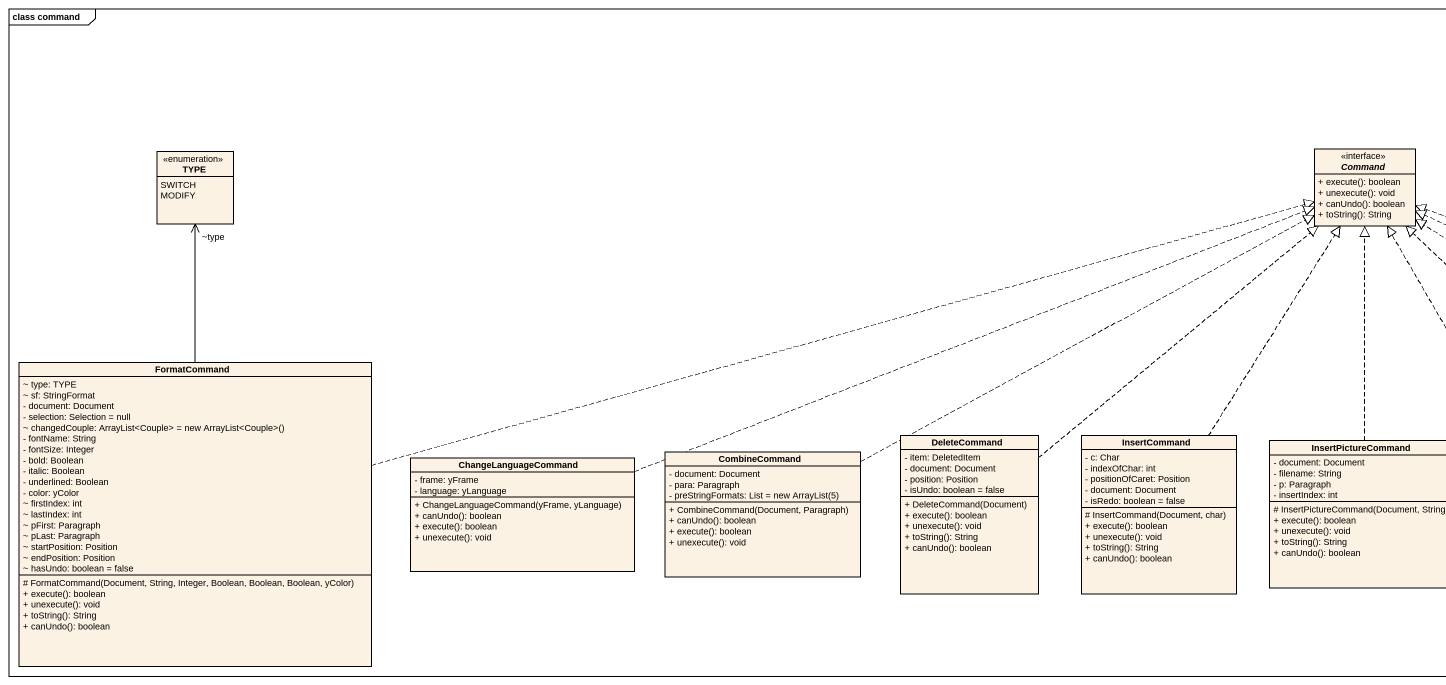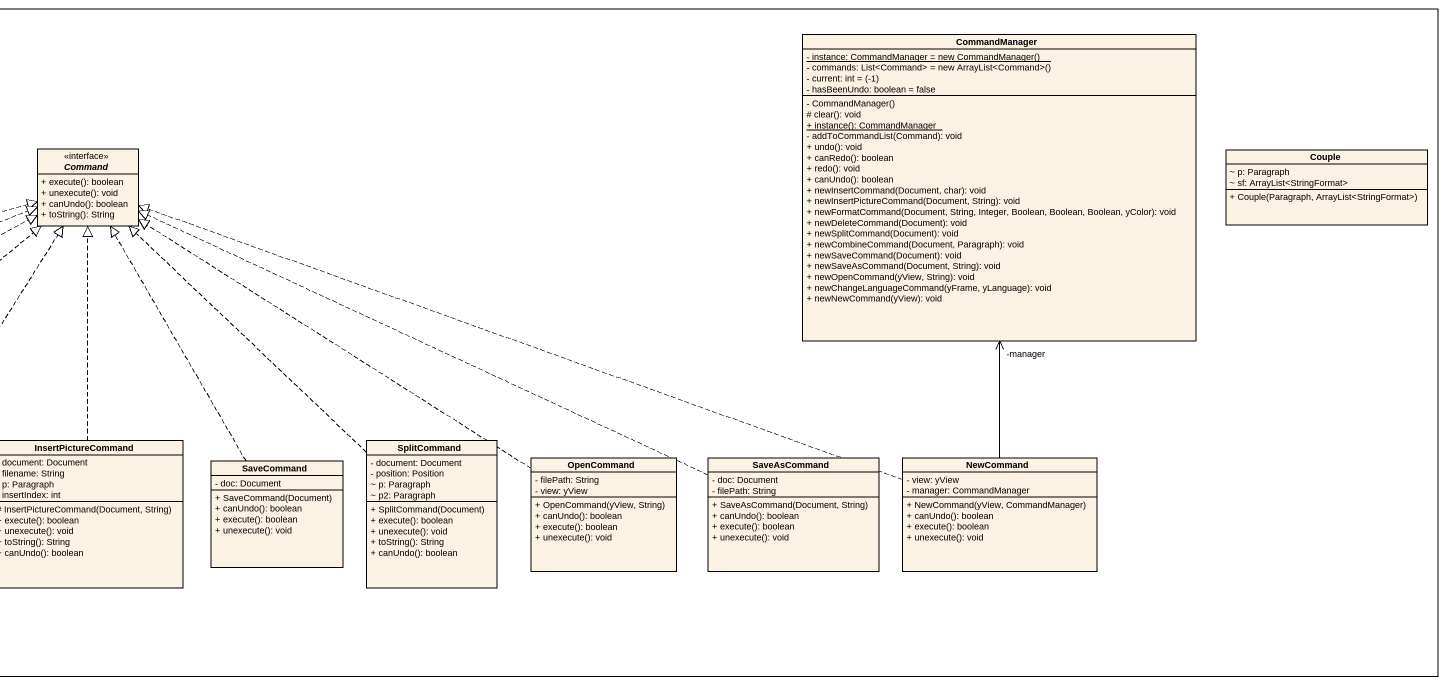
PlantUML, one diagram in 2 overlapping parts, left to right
@startuml
mainframe class command
hide circle
hide empty members
skinparam classAttributeIconSize 0
class CommandManager {
  {static} {field} - instance: CommandManager = new CommandManager()
  {field} - commands: List<Command> = new ArrayList<Command>()
  {field} - current: int = (-1)
  - hasBeenUndo: boolean = false
  - CommandManager()
  # clear(): void
  {static} + instance(): CommandManager
  - addToCommandList(Command): void
  + undo(): void
  + canRedo(): boolean
  + redo(): void
  + canUndo(): boolean
  + newInsertCommand(Document, char): void
  + newInsertPictureCommand(Document, String): void
  + newFormatCommand(Document, String, Integer, Boolean, Boolean, Boolean, yColor): void
  + newDeleteCommand(Document): void
  + newSplitCommand(Document): void
  + newCombineCommand(Document, Paragraph): void
  + newSaveCommand(Document): void
  + newSaveAsCommand(Document, String): void
  + newOpenCommand(yView, String): void
  + newChangeLanguageCommand(yFrame, yLanguage): void
  + newNewCommand(yView): void
}
interface Command <<interface>> {
  + execute(): boolean
  + unexecute(): void
  + canUndo(): boolean
  + toString(): String
}
class Couple {
  ~ p: Paragraph
  ~ sf: ArrayList<StringFormat>
  + Couple(Paragraph, ArrayList<StringFormat>)
}
enum TYPE {
  SWITCH
  MODIFY
}
class FormatCommand {
  ~ type: TYPE
  ~ sf: StringFormat
  - document: Document
  - selection: Selection = null
  {field} ~ changedCouple: ArrayList<Couple> = new ArrayList<Couple>()
  - fontName: String
  - fontSize: Integer
  - bold: Boolean
  - italic: Boolean
  - underlined: Boolean
  - color: yColor
  ~ firstIndex: int
  ~ lastIndex: int
  ~ pFirst: Paragraph
  ~ pLast: Paragraph
  ~ startPosition: Position
  ~ endPosition: Position
  ~ hasUndo: boolean = false
  # FormatCommand(Document, String, Integer, Boolean, Boolean, Boolean, yColor)
  + execute(): boolean
  + unexecute(): void
  + toString(): String
  + canUndo(): boolean
}
class ChangeLanguageCommand {
  - frame: yFrame
  - language: yLanguage
  + ChangeLanguageCommand(yFrame, yLanguage)
  + canUndo(): boolean
  + execute(): boolean
  + unexecute(): void
}
class CombineCommand {
  - document: Document
  - para: Paragraph
  {field} - preStringFormats: List = new ArrayList(5)
  + CombineCommand(Document, Paragraph)
  + canUndo(): boolean
  + execute(): boolean
  + unexecute(): void
}
class DeleteCommand {
  - item: DeletedItem
  - document: Document
  - position: Position
  - isUndo: boolean = false
  + DeleteCommand(Document)
  + execute(): boolean
  + unexecute(): void
  + toString(): String
  + canUndo(): boolean
}
class InsertCommand {
  - c: Char
  - indexOfChar: int
  - positionOfCaret: Position
  - document: Document
  - isRedo: boolean = false
  # InsertCommand(Document, char)
  + execute(): boolean
  + unexecute(): void
  + toString(): String
  + canUndo(): boolean
}
class InsertPictureCommand {
  - document: Document
  - filename: String
  - p: Paragraph
  - insertIndex: int
  # InsertPictureCommand(Document, String)
  + execute(): boolean
  + unexecute(): void
  + toString(): String
  + canUndo(): boolean
}
class SplitCommand {
  - document: Document
  - position: Position
  ~ p: Paragraph
  ~ p2: Paragraph
  + SplitCommand(Document)
  + execute(): boolean
  + unexecute(): void
  + toString(): String
  + canUndo(): boolean
}
class OpenCommand {
  - filePath: String
  - view: yView
  + OpenCommand(yView, String)
  + canUndo(): boolean
  + execute(): boolean
  + unexecute(): void
}
class SaveAsCommand {
  - doc: Document
  - filePath: String
  + SaveAsCommand(Document, String)
  + canUndo(): boolean
  + execute(): boolean
  + unexecute(): void
}
class NewCommand {
  - view: yView
  - manager: CommandManager
  + NewCommand(yView, CommandManager)
  + canUndo(): boolean
  + execute(): boolean
  + unexecute(): void
}
class SaveCommand {
  - doc: Document
  + SaveCommand(Document)
  + canUndo(): boolean
  + execute(): boolean
  + unexecute(): void
}
FormatCommand .right.|> Command
FormatCommand -up-> "~type" TYPE
ChangeLanguageCommand .right.|> Command
CombineCommand .right.|> Command
DeleteCommand .up.|> Command
InsertCommand .up.|> Command
InsertPictureCommand .up.|> Command
SplitCommand .up.|> Command
OpenCommand .up.|> Command
SaveAsCommand .left.|> Command
NewCommand -up-> "-manager" CommandManager
NewCommand .left.|> Command
SaveCommand .up.|> Command
@enduml
